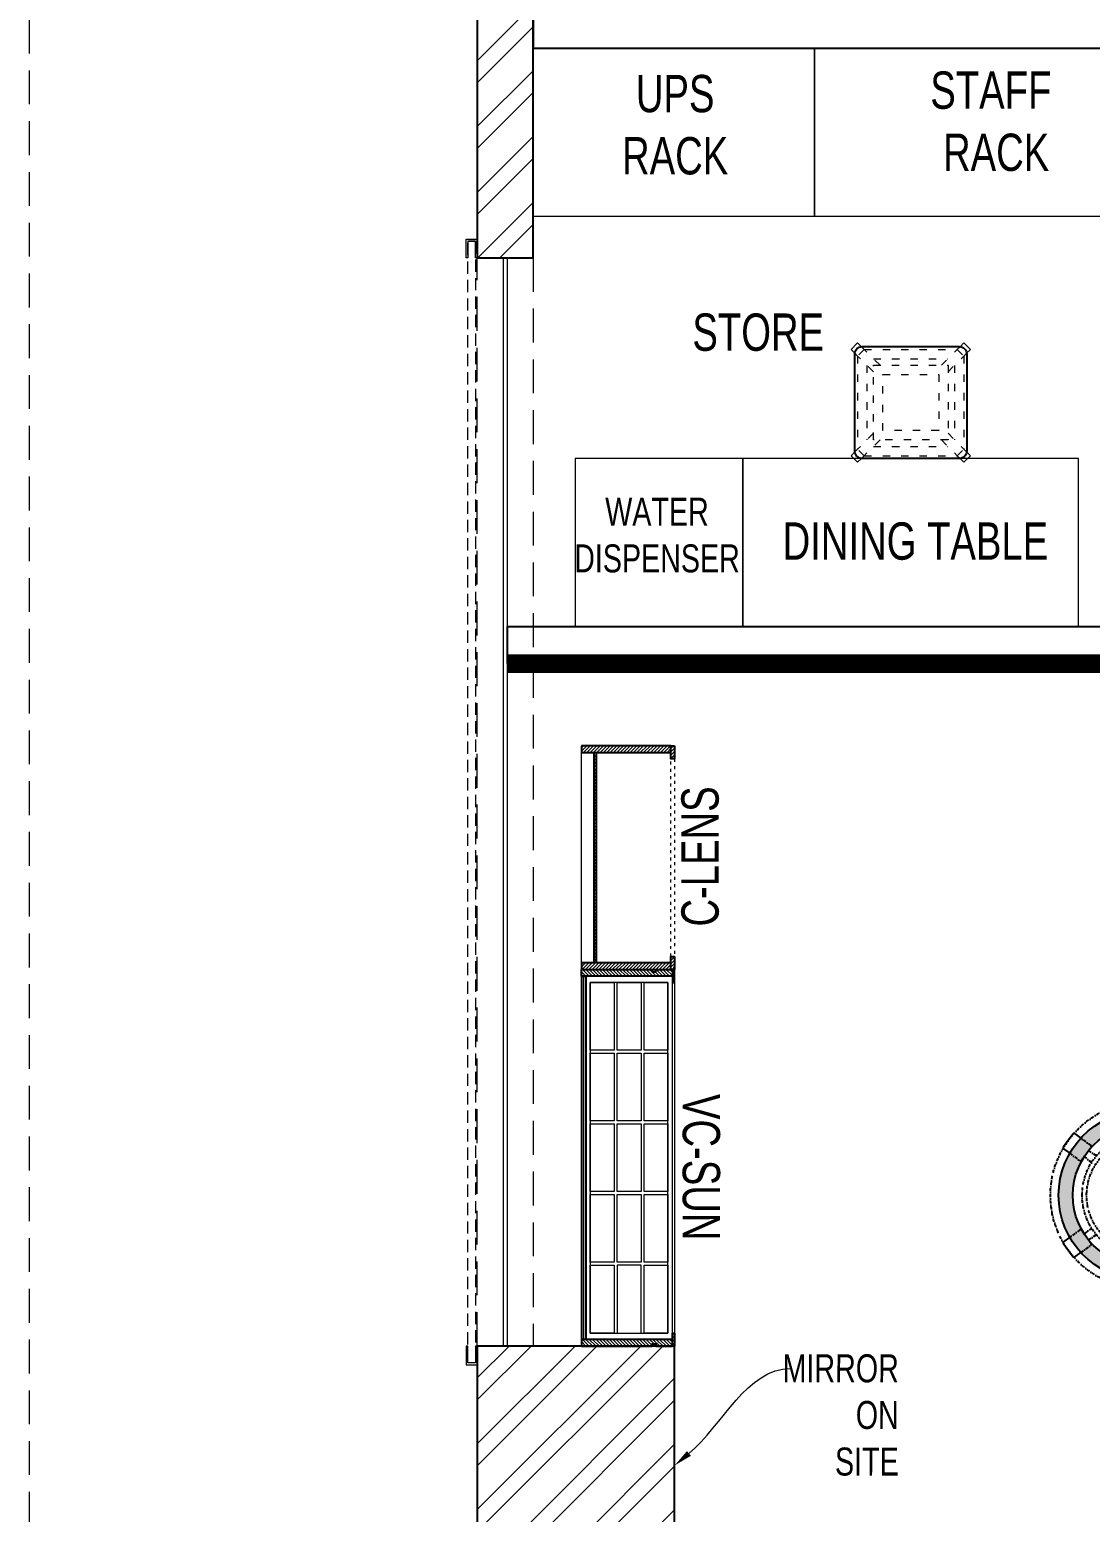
# Model space of a CAD drawing. Header units: feet. Extents: x 5142741 to 5149029, y -5286973 to -5271198.
# Drawn here: x 5142741 to 5145585, y -5279042 to -5275066 of the extents above; entities that cross this region are included whole.
import ezdxf
from ezdxf import colors
from ezdxf.entities.mleader import LeaderData, LeaderLine
from ezdxf.math import Vec2, Vec3

# ---------------------------------------------------------------- set-up
doc = ezdxf.new("R2010")
doc.units = ezdxf.units.FT
doc.header["$LTSCALE"] = 33
doc.header["$MEASUREMENT"] = 0
for name, pattern in [('a_p6_plan_L18$0$HIDDEN', [0.375, 0.25, -0.125]), ('ACAD_ISO03W100', [30, 12, -18]), ('DASHDOT2', [0.5, 0.25, -0.125, 0, -0.125]), ('HIDDENX2', [0.75, 0.5, -0.25])]:
    doc.linetypes.add(name, pattern=pattern)
for name, color, linetype, lineweight in [('A-Glazing', 4, 'Continuous', 20), ('A-shutter', 8, 'Continuous', 18), ('beam', 90, 'Continuous', 9), ('HATCH', 9, 'Continuous', 9), ('HIDDEN LINE', 177, 'Continuous', 0), ('LENS-DIM', 252, 'Continuous', 5), ('LENS-PARTITION', 21, 'Continuous', 25), ('LENS-TEXT', 31, 'Continuous', 5), ('LK-FF&E FLOOR', 1, 'Continuous', 9), ('LK-FF&E WALL', 1, 'Continuous', 9), ('LK-FLUTTED FINISH', 20, 'Continuous', 30), ('LN-ELEVATION-1', 81, 'Continuous', 25), ('LN-ELEVATION-2', 103, 'Continuous', 20), ('LN-ELEVATION-3', 125, 'Continuous', 18), ('LN-ELEVATION-4', 145, 'Continuous', 13), ('LN-ELEVATION-5', 167, 'Continuous', 5), ('LN-HATCH', 251, 'Continuous', 0), ('PLANO-TXT', 252, 'Continuous', 5), ('rolling shutter', 1, 'Continuous', 5)]:
    doc.layers.add(name, color=color, linetype=linetype, lineweight=lineweight)
doc.layers.add('A-WALL', color=1, linetype='Continuous')
doc.styles.add('LK TXT', font='GILC____.TTF', dxfattribs={"height": 100})
doc.styles.get("Standard").update_dxf_attribs({"font": 'GILC____.TTF'})
pattern_1 = [(45, (3990327.293469645, 1709214.691590092), (-4.490128060534575, 4.490128060534575), [])]
pattern_2 = [(45, (7858558.917008298, 3503823.203216763), (-4.490128060534575, 4.490128060534575), [])]

# ---------------------------------------------------------------- blocks, each defined once
blk = doc.blocks.new('Stool')
at = {"layer": 'LN-ELEVATION-1', "ltscale": 0.5}
blk.add_lwpolyline([(-130, 300), (130, 300, -0.4142135623730951), (150, 280), (150, 20, -0.4142135623730951), (130, 0), (-130, 0, -0.4142135623730951), (-150, 20), (-150, 280, -0.4142135623730951)], format="xyb", close=True, dxfattribs=at)
at = {"layer": 'LN-ELEVATION-3', "linetype": 'ACAD_ISO03W100', "ltscale": 0.05}
for p, q in [((-82.3223304701969, 250), (-124.6966991401277, 292.374368671095)), ((-124.696699141059, 292.3743686703965), (124.6966991401277, 292.374368671095)), ((82.3223304701969, 250), (124.6966991401277, 292.374368671095)), ((-100, 232.3223304701969), (-142.3743686703965, 274.6966991415247)), ((-142.3743686708621, 274.6966991410591), (-142.3743686708621, 25.30330085894093)), ((-117.3743686703965, 249.6966991408263), (-117.3743686703965, 50.30330085847527)), ((-99.69669914059341, 267.3743686703965), (99.69669913966209, 267.374368671095)), ((100, 232.3223304701969), (142.3743686703965, 274.6966991415247)), ((117.3743686703965, 249.6966991408263), (117.3743686703965, 50.30330085847527)), ((142.3743686708621, 274.6966991410591), (142.3743686708621, 25.30330085894093)), ((-100, 67.67766952980308), (-142.3743686703965, 25.30330085847527)), ((-82.3223304701969, 50), (-124.6966991401277, 7.625631328905001)), ((82.3223304701969, 50), (124.6966991401277, 7.625631328905001)), ((100, 67.67766952980308), (142.3743686703965, 25.30330085847527)), ((-124.696699141059, 7.625631329603493), (124.6966991401277, 7.625631328905001)), ((-99.69669914059341, 32.62563132960349), (99.69669913966209, 32.625631328905))]:
    blk.add_line(p, q, dxfattribs=at)
for points in [[(-132.2008663183078, 299.8785358476453), (-124.696699141059, 292.3743686703965), (-142.3743686708621, 274.6966991410591), (-149.8785358476452, 282.200866318075)], [(132.2008663183078, 299.8785358476453), (124.696699141059, 292.3743686703965), (142.3743686708621, 274.6966991410591), (149.8785358476452, 282.200866318075)], [(-132.2008663183078, 0.1214641523547471), (-124.696699141059, 7.625631329603493), (-142.3743686708621, 25.30330085894093), (-149.8785358476452, 17.79913368192501)], [(132.2008663183078, 0.1214641523547471), (124.696699141059, 7.625631329603493), (142.3743686708621, 25.30330085894093), (149.8785358476452, 17.79913368192501)]]:
    blk.add_lwpolyline(points, dxfattribs=at)
for points in [[(-100, 250), (100, 250), (100, 50), (-100, 50)], [(-75, 225), (75, 225), (75, 75), (-75, 75)]]:
    blk.add_lwpolyline(points, close=True, dxfattribs=at)
at = {"layer": 'LN-ELEVATION-5', "ltscale": 0.5}
for points in [[(-149.8785358476452, 282.200866318075), (-160.0520382001996, 292.3743686706293), (-142.3743686708621, 310.0520381999668), (-132.2008663183078, 299.8785358478781)], [(149.8785358476452, 282.200866318075), (160.0520382001996, 292.3743686706293), (142.3743686708621, 310.0520381999668), (132.2008663183078, 299.8785358478781)], [(-149.8785358476452, 17.79913368192501), (-160.0520382001996, 7.625631329370662), (-142.3743686708621, -10.05203819996677), (-132.2008663183078, 0.1214641521219164)], [(149.8785358476452, 17.79913368192501), (160.0520382001996, 7.625631329370662), (142.3743686708621, -10.05203819996677), (132.2008663183078, 0.1214641521219164)]]:
    blk.add_lwpolyline(points, dxfattribs=at)
blk = doc.blocks.new('CLENS 600')
at = {"layer": 'LN-HATCH', "ltscale": 0.5}
h = blk.add_hatch(dxfattribs=at)
h.set_pattern_fill('ANSI31', color=256, scale=2)
h.set_pattern_definition(pattern_1)
h.paths.add_polyline_path([(-600, 0), (-582, 0), (-582, -240), (-600, -240)])
h = blk.add_hatch(dxfattribs=at)
h.set_pattern_fill('ANSI31', color=256, scale=2)
h.set_pattern_definition([(45, (3975657.572909575, 1709214.691590092), (-4.490128060534575, 4.490128060534575), [])])
h.paths.add_polyline_path([(-18, 0), (0, 0), (0, -240), (-18, -240)])
h = blk.add_hatch(dxfattribs=at)
h.set_pattern_fill('ANSI31', color=256, scale=2)
h.set_pattern_definition([(45, (3990252.293469645, 1709214.691590092), (-4.490128060534575, 4.490128060534575), [])])
h.paths.add_polyline_path([(-582, -40), (-18, -40), (-18, -34), (-582, -34)])
h = blk.add_hatch(dxfattribs=at)
h.set_pattern_fill('ANSI31', color=256, scale=2)
h.set_pattern_definition(pattern_1)
h.paths.add_polyline_path([(-600, -250), (-565, -250), (-565, -240), (-600, -240)])
h = blk.add_hatch(dxfattribs=at)
h.set_pattern_fill('ANSI31', color=256, scale=2)
h.set_pattern_definition([(45, (3990177.293469646, 1709214.691590092), (-4.490128060534575, 4.490128060534575), [])])
h.paths.add_polyline_path([(-35, -250), (0, -250), (0, -240), (-35, -240)])
at = {"layer": 'HIDDEN LINE', "linetype": 'ACAD_ISO03W100', "ltscale": 0.02}
for p, q in [((-35, -240), (-565, -240)), ((-565, -250), (-35, -250))]:
    blk.add_line(p, q, dxfattribs=at)
at = {"layer": 'LN-ELEVATION-1', "ltscale": 0.5}
for points in [[(-600, 0), (-582, 0), (-582, -240), (-600, -240)], [(-18, 0), (0, 0), (0, -240), (-18, -240)], [(-582, -40), (-18, -40), (-18, -34), (-582, -34)], [(-600, -250), (-565, -250), (-565, -240), (-600, -240)], [(-35, -250), (0, -250), (0, -240), (-35, -240)]]:
    blk.add_lwpolyline(points, close=True, dxfattribs=at)
at = {"layer": 'LN-ELEVATION-4'}
blk.add_line((-18, 0), (-582, 0), dxfattribs=at)
blk = doc.blocks.new('*U44')
at = {"layer": 'A-shutter', "color": 5, "ltscale": 10}
for points in [[(41036040.48334346, -1561539.224195756), (41036040.48334353, -1561544.224195756), (41035995.48334353, -1561544.224196196), (41035995.48334372, -1561564.224196195), (41036040.48334372, -1561564.224195763), (41036040.48334377, -1561569.224195756), (41035990.48334376, -1561569.22419624), (41035990.48334347, -1561539.22419624)], [(41038958.48334347, -1561539.224195756), (41038958.48334341, -1561544.224195756), (41039003.48334341, -1561544.224196196), (41039003.48334322, -1561564.224196195), (41038958.48334322, -1561564.224195763), (41038958.48334317, -1561569.224195756), (41039008.48334318, -1561569.22419624), (41039008.48334347, -1561539.22419624)]]:
    blk.add_lwpolyline(points, close=True, dxfattribs=at)
at = {"layer": 'A-shutter', "color": 5, "linetype": 'HIDDENX2', "ltscale": 2}
blk.add_lwpolyline([(41035995.48334333, -1561544.224196389), (41035995.48334353, -1561564.224196389), (41039003.48334341, -1561564.224191636), (41039003.48334322, -1561544.224191635)], close=True, dxfattribs=at)
blk = doc.blocks.new('A$C3f2096d8')
at = {"layer": 'LN-HATCH'}
h = blk.add_hatch(dxfattribs=at)
h.set_pattern_fill('ANSI32', color=256, scale=333, angle=180)
h.set_pattern_definition([(225, (-5057525.5818798, 5274698.09700584), (88.29995930067012, -88.29995930067015), []), (225, (-5057584.448519235, 5274698.09700584), (88.29995930067012, -88.29995930067015), [])])
h.paths.add_polyline_path([(4187, -13107), (4187, -12443), (3908, -12443), (3908, 230), (-526, 230), (-526, -3012), (-376, -3012), (-376, -390), (0, -390), (0, 0), (3546, 0), (3546, -3000), (3678, -3000), (3678, -12443), (3578, -12443), (3578, -12807), (3533, -12807), (3533, -13107)])
h.paths.add_polyline_path([(-526, -12406), (-170, -12406), (-170, -12806), (107, -12806), (107, -13107), (-526, -13107)], flags=17)
h.paths.add_polyline_path([(-526, -6570), (3, -6570), (3, -5930), (-526, -5930)], flags=17)
at = {"layer": 'A-Glazing'}
blk.add_lwpolyline([(-445, -5929.999999996275), (-445, -3011.999999996275), (-457, -3011.999999996275), (-457, -5929.999999996275)], close=True, dxfattribs=at)
at = {"layer": 'A-WALL'}
for points in [[(4187, -13107), (4187, -12443), (3908, -12443), (3908, 230), (-526, 230), (-526, -3012), (-376, -3012), (-376, -390), (0, -390), (0, 0), (3546, 0), (3546, -3000), (3678, -3000), (3678, -12443), (3578, -12443), (3578, -12807), (3533, -12807), (3533, -13107)], [(-526, -6570), (3, -6570), (3, -5930), (-526, -5930)]]:
    blk.add_lwpolyline(points, close=True, dxfattribs=at)
at = {"layer": 'beam', "linetype": 'a_p6_plan_L18$0$HIDDEN', "lineweight": 5, "ltscale": 11}
blk.add_lwpolyline([(-1726, -14307), (-1726, 1467.318749347701)], dxfattribs=at)
blk.add_lwpolyline([(-526, -3012), (-376, -3012), (-376, -5930), (-526, -5930)], close=True, dxfattribs=at)
at = {"layer": 'rolling shutter', "color": 2, "xscale": -1, "rotation": 270}
blk.add_blockref('*U44', (1561013.224195763, -41041970.48334347), dxfattribs=at)
blk = doc.blocks.new('DR STOOL')
at = {"layer": 'HATCH'}
h = blk.add_hatch(dxfattribs=at)
h.set_pattern_fill('ANSI36', color=250, angle=-90.00000000000001)
h.set_pattern_definition([(315, (-227.8099174643867, 917.3997257252777), (6.173926083235043, -1.683798022700468), [7.9375, -1.587499999999999, 0, -1.587499999999999])])
edge = h.paths.add_edge_path()
edge.add_line((-190.0000000041909, 4.511094e-10), (-218.6899174675346, 4.511094e-10))
edge.add_arc((-218.6899174670689, 9.120000000388245), 9.119999999940092, 177.6119845363388, 269.9999999996136, ccw=False)
edge.add_arc((-1.8626451e-09, 3.565219e-10), 228.000000002257, 2.3880154632688004, 177.6119845367313, ccw=False)
edge.add_arc((218.6899174633436, 9.120000000497384), 9.120000000051716, -90.00000000034493, 2.3880154629299, ccw=False)
edge.add_line((218.6899174633436, 4.511094e-10), (190, 4.511094e-10))
edge.add_arc((-1.8626451e-09, 4.511094e-10), 190.000000001979, -1.27e-14, 180)
at = {"layer": 'LN-ELEVATION-1', "color": 1, "ltscale": 100}
for p, q in [((-128.6221585394814, 215.4841044476634), (-165.2704676063731, 189.0243927398114)), ((-124.7228340068832, 214.8545704018979), (-128.6221585394814, 215.4841044476634)), ((-112.6981821293011, 198.1996966340157), (-124.7228340068832, 214.8545704018979)), ((124.7553772013634, 214.9803744515593), (112.5488144652918, 198.2845540212292)), ((128.7014972954057, 215.5933048763618), (124.7553772013634, 214.9803744515593)), ((128.7014972954057, 215.5933048763618), (124.7553772013634, 214.9803744515593)), ((165.1911288509145, 188.915192311113), (128.7014972954057, 215.5933048763618)), ((165.1911288509145, 188.915192311113), (128.7014972954057, 215.5933048763618)), ((-165.2704676063731, 189.0243927398114), (-165.9069543029182, 185.0820035930228)), ((-165.9069543029182, 185.0820035930228), (-153.8003208162263, 168.3135803133482)), ((153.6734594982117, 168.4294150282658), (165.7973639420234, 185.0121775862135)), ((165.7973639420234, 185.0121775862135), (165.1911288509145, 188.915192311113)), ((165.7973639420234, 185.0121775862135), (165.1911288509145, 188.915192311113)), ((-191.2928382232785, -35.45407700946089), (-242.9550312487409, -52.24013893969095)), ((-187.9259491492994, -37.1695928365807), (-191.2928382232785, -35.45407700946089)), ((-184.1424400564283, -48.81403796559607), (-187.9259491492994, -37.1695928365807)), ((188.0651108901948, -36.96233201187715), (184.0504167033359, -49.19388854173303)), ((191.3981811110861, -35.27656588272658), (188.0651108901948, -36.96233201187715)), ((243.0100176925771, -52.21682526778022), (191.3981811110861, -35.27656588272658)), ((-242.9550312487409, -52.24013893969095), (-244.7482102331705, -55.75945052818861)), ((-244.7482102331705, -55.75945052818861), (-230.7800458371639, -98.74904560100549)), ((-173.8639617776498, -80.4479453730819), (-177.8421125086024, -68.2044548037811)), ((177.6922140880488, -68.56540505095472), (173.8739495249465, -80.1985000452405)), ((230.715890809428, -98.7280946081737), (244.8123673382215, -55.78040257930116)), ((244.8123673382215, -55.78040257930116), (243.0100176925771, -52.21682526778022)), ((-230.7800458371639, -98.74904560100549), (-227.2218665438704, -100.5620286722478)), ((-227.2218665438704, -100.5620286722478), (-175.5596735184081, -83.7759667420105)), ((-175.5596735184081, -83.7759667420105), (-173.8639617776498, -80.4479453730819)), ((173.8739495249465, -80.1985000452405), (175.5794035866856, -83.5704969359358)), ((175.5794035866856, -83.5704969359358), (227.1912401677109, -100.5107563209894)), ((227.1912401677109, -100.5107563209894), (230.715890809428, -98.7280946081737)), ((-22.72193054761737, -190.2142363802995), (-25.39390889601782, -192.886214728569)), ((-25.39390889601782, -192.886214728569), (-25.39390889601782, -247.2070584567482)), ((-10.47823652112856, -190.2142363802995), (-22.72193054761737, -190.2142363802995)), ((22.78362171910703, -190.2142363802995), (9.910054048988968, -190.2142363802995)), ((25.42475448176265, -192.8553691428751), (22.78362171910703, -190.2142363802995)), ((25.42475448176265, -247.1762128710543), (25.42475448176265, -192.8553691428751)), ((-25.39390889601782, -247.2070584567482), (-22.60096735274419, -250)), ((-22.60096735274419, -250), (22.60096735274419, -250)), ((22.60096735274419, -250), (25.42475448176265, -247.1762128710543))]:
    blk.add_line(p, q, dxfattribs=at)
at = {"layer": 'LN-ELEVATION-1', "linetype": 'DASHDOT2'}
for p, q in [((-153.8003208162263, 168.3135803133482), (-134.1093360339291, 141.0403694751003)), ((-92.92521573789418, 170.8129362839827), (-112.6981821293011, 198.1996966340157)), ((-103.4542870586738, 159.9154408004979), (-93.52748446213081, 167.0824927485227)), ((-88.15393704269081, 139.4771787207864), (-103.4542870586738, 159.9154408004979)), ((-93.52748446213081, 167.0824927485227), (-92.92521573789418, 170.8129362839827)), ((103.6608748426661, 159.8406005539291), (88.19885099539533, 139.4487815762331)), ((112.5488144652918, 198.2845540212292), (92.69529851106927, 171.1294289919315)), ((92.69529851106927, 171.1294289919315), (93.26858203159645, 167.4385604566923)), ((93.26858203159645, 167.4385604566923), (103.6608748426661, 159.8406005539291)), ((133.7372852512635, 141.1612321265929), (153.6734594982117, 168.4294150282658)), ((-134.1093360339291, 141.0403694751003), (-130.4219571123831, 140.4450534014686)), ((-130.4219571123831, 140.4450534014686), (-119.9844727469608, 147.9808124662595)), ((-119.9844727469608, 147.9808124662595), (-105.3687285655178, 126.9741353208374)), ((105.4096150295809, 126.94019481352), (120.1194891873747, 147.8074627162714)), ((120.1194891873747, 147.8074627162714), (130.0033113472163, 140.5812532722048)), ((130.0033113472163, 140.5812532722048), (133.7372852512635, 141.1612321265929)), ((-159.954806596972, -40.49024384317454), (-184.1424400564283, -48.81403796559607)), ((-177.8421125086024, -68.2044548037811), (-153.4148110738024, -60.73628028803068)), ((153.3006618716754, -61.02382378749462), (177.6922140880488, -68.56540505095472)), ((184.0504167033359, -49.19388854173303), (159.8786162491887, -40.79004861696012)), ((-10.92024635523557, -164.6382343793375), (-10.47823652112856, -190.2142363802995)), ((9.910054048988968, -190.2142363802995), (10.35584833659231, -164.674698740353))]:
    blk.add_line(p, q, dxfattribs=at)
at = {"layer": 'LN-ELEVATION-1', "color": 1, "ltscale": 100}
blk.add_lwpolyline([(-190.0000000023283, 0), (-218.6899174656719, 0, -0.4264743413925903), (-227.8019973598421, 9.5, -0.959166304662544), (227.8019973593764, 9.5, -0.4264743413925903), (218.6899174647406, 0), (190.0000000013969, 0)], format="xyb", dxfattribs=at)
at = {"layer": 'LN-ELEVATION-1', "linetype": 'DASHDOT2'}
for radius in [250, 165, 153]:
    blk.add_circle((0, 0), radius, dxfattribs=at)
at = {"layer": 'LN-ELEVATION-1', "color": 1, "ltscale": 100}
blk.add_circle((0, 0), 190, dxfattribs=at)
blk = doc.blocks.new('VC HD 1010')
at = {"layer": 'LN-HATCH', "ltscale": 0.5}
h = blk.add_hatch(dxfattribs=at)
h.set_pattern_fill('ANSI31', color=256, scale=2)
h.set_pattern_definition([(45, (3761554.586240421, 1795022.935917533), (-4.490128060534575, 4.490128060534575), [])])
h.paths.add_polyline_path([(-505.166666666977, 24), (-505.166666666977, -166), (-499.1666666669771, -166), (-499.1666666669771, -176), (-505.166666666977, -176), (-505.166666666977, -220), (-487.1666666669772, -220), (-487.1666666669772, 24)])
h = blk.add_hatch(dxfattribs=at)
h.set_pattern_fill('ANSI31', color=256, scale=2)
h.set_pattern_definition(pattern_2)
h.paths.add_polyline_path([(504.8333333330228, 24), (504.8333333330228, -166), (498.8333333330228, -166), (498.8333333330228, -176), (504.8333333330228, -176), (504.8333333330228, -220), (486.8333333330228, -220), (486.8333333330228, 24)])
h = blk.add_hatch(dxfattribs=at)
h.set_pattern_fill('ANSI31', color=256, scale=2)
h.set_pattern_definition([(45, (7858741.917008297, 3503823.203216763), (-4.490128060534575, 4.490128060534575), [])])
h.paths.add_polyline_path([(-470.1666666669772, -220), (-470.1666666669772, -226), (-505.166666666977, -226), (-505.166666666977, -220)])
h = blk.add_hatch(dxfattribs=at)
h.set_pattern_fill('ANSI31', color=256, scale=2)
h.set_pattern_definition(pattern_2)
h.paths.add_polyline_path([(476.8333333330228, -220), (476.8333333330228, -226), (511.8333333330228, -226), (511.8333333330228, -220)])
at = {"layer": 'LN-ELEVATION-1', "ltscale": 0.5}
for points in [[(-505.166666666977, 24), (-505.166666666977, -166), (-499.1666666669771, -166), (-499.1666666669771, -176), (-505.166666666977, -176), (-505.166666666977, -220), (-487.1666666669772, -220), (-487.1666666669772, 24)], [(486.8333333330228, 12), (-487.1666666669772, 12), (-487.1666666669772, 18), (486.8333333330228, 18)], [(504.8333333330228, 24), (504.8333333330228, -166), (498.8333333330228, -166), (498.8333333330228, -176), (504.8333333330228, -176), (504.8333333330228, -220), (486.8333333330228, -220), (486.8333333330228, 24)], [(-470.1666666669772, -220), (-470.1666666669772, -226), (-505.166666666977, -226), (-505.166666666977, -220)], [(469.8333333330228, -220), (469.8333333330228, -226), (504.8333333330228, -226), (504.8333333330228, -220)]]:
    blk.add_lwpolyline(points, close=True, dxfattribs=at)
at = {"layer": 'LN-ELEVATION-2', "ltscale": 0.5}
blk.add_lwpolyline([(470.1666666674428, 0), (-470.1666666674428, 0), (-470.1666666674428, -208), (470.1666666674428, -208)], close=True, dxfattribs=at)
at = {"layer": 'LN-ELEVATION-3', "ltscale": 0.5}
for p, q in [((-487.1666666669772, 24), (486.8333333330228, 24)), ((-470.1666666669772, -220), (469.8333333330228, -220)), ((469.8333333330228, -226), (-470.1666666669772, -226))]:
    blk.add_line(p, q, dxfattribs=at)
for points in [[(-470.1666666674428, 0), (-288.5000000004657, 0), (-288.5000000004657, -64), (-470.1666666674428, -64)], [(-280.5000000004657, 0), (-98.83333333348855, 0), (-98.83333333348855, -64), (-280.5000000004657, -64)], [(-90.83333333348855, 0), (90.83333333348855, 0), (90.83333333348855, -64), (-90.83333333348855, -64)], [(98.83333333348855, 0), (280.5000000004657, 0), (280.5000000004657, -64), (98.83333333348855, -64)], [(288.5000000004657, 0), (470.1666666674428, 0), (470.1666666674428, -64), (288.5000000004657, -64)], [(-470.1666666674428, -136), (-288.5000000004657, -136), (-288.5000000004657, -72), (-470.1666666674428, -72)], [(-280.5000000004657, -72), (-98.83333333348855, -72), (-98.83333333348855, -136), (-280.5000000004657, -136)], [(-90.83333333348855, -72), (90.83333333348855, -72), (90.83333333348855, -136), (-90.83333333348855, -136)], [(98.83333333348855, -72), (280.5000000004657, -72), (280.5000000004657, -136), (98.83333333348855, -136)], [(288.5000000004657, -72), (470.1666666674428, -72), (470.1666666674428, -136), (288.5000000004657, -136)], [(-470.1666666674428, -144), (-288.5000000004657, -144), (-288.5000000004657, -208), (-470.1666666674428, -208)], [(-280.5000000004657, -144), (-98.83333333348855, -144), (-98.83333333348855, -208), (-280.5000000004657, -208)], [(-90.83333333348855, -144), (90.83333333348855, -144), (90.83333333348855, -208), (-90.83333333348855, -208)], [(98.83333333348855, -144), (280.5000000004657, -144), (280.5000000004657, -208), (98.83333333348855, -208)], [(288.5000000004657, -144), (470.1666666674428, -144), (470.1666666674428, -208), (288.5000000004657, -208)]]:
    blk.add_lwpolyline(points, close=True, dxfattribs=at)

msp = doc.modelspace()

# ---------------------------------------------------------------- linework, layer by layer
at = {"layer": 'LENS-PARTITION'}
for points in [[(5147145.38573787, -5275016.100451186), (5144091.385737868, -5275016.100451186), (5144091.385737868, -5275116.100451188), (5147145.38573787, -5275116.100451188)], [(5147145.38573787, -5276766.100451188), (5144022.385737868, -5276766.100451188), (5144022.385737868, -5276666.100451189), (5147145.38573787, -5276666.100451189)]]:
    msp.add_lwpolyline(points, close=True, dxfattribs=at)
at = {"layer": 'LK-FF&E WALL'}
for points in [[(5144845.385742004, -5275116.100451188), (5144091.385737868, -5275116.100451188), (5144091.385737868, -5275566.100451187), (5144845.385742004, -5275566.100451187)], [(5145745.385742004, -5275116.100451188), (5144845.385742004, -5275116.100451188), (5144845.385742004, -5275566.100451187), (5145745.385742004, -5275566.100451187)], [(5144203.35495994, -5276666.100451189), (5144653.35495994, -5276666.100451189), (5144653.35495994, -5276216.100451188), (5144203.35495994, -5276216.100451188)], [(5144653.35495994, -5276666.100451189), (5145553.354959941, -5276666.100451189), (5145553.354959941, -5276216.100451188), (5144653.35495994, -5276216.100451188)]]:
    msp.add_lwpolyline(points, close=True, dxfattribs=at)
at = {"layer": 'LK-FLUTTED FINISH', "linetype": 'ACAD_ISO03W100', "ltscale": 0.05, "const_width": 50}
msp.add_lwpolyline([(5147895.385737869, -5276766.100451188), (5144022.385737868, -5276766.100451188)], dxfattribs=at)

# ---------------------------------------------------------------- block references
at = {"layer": 'LENS-DIM', "color": 2}
msp.add_blockref('A$C3f2096d8', (5144467.385737868, -5272666.100451187), dxfattribs=at)
at = {"layer": 'LK-FF&E FLOOR', "rotation": 89.99999999999999}
msp.add_blockref('DR STOOL', (5145727.885737869, -5278191.73744028), dxfattribs=at)
at = {"layer": 'LK-FF&E WALL'}
msp.add_blockref('Stool', (5145103.354959941, -5276216.100451188), dxfattribs=at)
at = {"layer": 'LK-FF&E WALL', "xscale": -1, "rotation": 90}
msp.add_blockref('CLENS 600', (5144220.385737869, -5277586.100451187), dxfattribs=at)
at = {"layer": 'LK-FF&E WALL', "rotation": 90.00000000000003}
msp.add_blockref('VC HD 1010', (5144244.385737869, -5278090.93378452), dxfattribs=at)

# ---------------------------------------------------------------- texts
at = {"layer": 'LENS-TEXT', "color": 0, "linetype": 'Continuous', "ltscale": 3, "attachment_point": 5, "style": 'LK TXT'}
for s, width, gutter_width, insert, char_height in [('STAFF\\P RACK', 1099.486866972408, 0.9999999999999992, (5145318.148845944, -5275312.3118855), 100), ('UPS\\P RACK', 260.3023255813953, 0.9999999999999992, (5144471.878023684, -5275321.55352264), 100), ('STORE', 252.5261627906977, 0.9999999999999992, (5144694.580744531, -5275877.92660703), 100), ('WATER \\PDISPENSER', 264.1621858484572, 0.7499999999999996, (5144423.148422204, -5276421.837073688), 75), ('DINING TABLE', 783.9636358173434, 0.9999999999999992, (5145115.923078273, -5276438.090604425), 100)]:
    msp.add_mtext_dynamic_manual_height_columns(s, width=width, gutter_width=gutter_width, heights=[0], dxfattribs=dict(at, insert=insert, char_height=char_height))
at = {"layer": 'PLANO-TXT', "linetype": 'Continuous', "ltscale": 3, "char_height": 99.99999999999996, "width": 443.3094203502025, "attachment_point": 5, "style": 'LK TXT'}
for s, insert, rotation in [('C-LENS', (5144539.167992266, -5277283.138970557), 89.99999999999999), ('VC-SUN', (5144541.301384524, -5278116.49952144), 270)]:
    msp.add_mtext(s, dxfattribs=dict(at, insert=insert, rotation=rotation))

# ---------------------------------------------------------------- leaders
at = {"layer": 'LENS-TEXT', "color": 0, "linetype": 'Continuous', "ltscale": 3}
ml = msp.add_multileader_mtext('Standard', dxfattribs=at)
ml.set_content('\\pxqr,t3;{\\C0;MIRROR ON SITE}', color=1)
ml.set_leader_properties(color=256, linetype='ByLayer', lineweight=-1)
ml.build(insert=Vec2(0, 0))
ml.multileader.update_dxf_attribs({"leader_type": 2, "dogleg_length": 0.36, "arrow_head_size": 50})
ctx = ml.context
ctx.base_point, ctx.char_height, ctx.arrow_head_size, ctx.landing_gap_size, ctx.plane_origin, ctx.plane_x_axis, ctx.plane_y_axis = Vec3(5144781.890448156, -5278655.976097004), 75, 50, 0.09, Vec3(5150428.910613019, -5280180.563951025), Vec3(0.9999993982722358, -0.0010970210418018), Vec3(0.0010970210418018, 0.9999993982722358)
notes = []
notes.append((ctx, [(1, (1, 1, 0), (5144781.530448373, -5278655.975702077), (0.9999993982722358, -0.0010970210418018), 0.3600000000000003, [(1, [(5144470.385737869, -5278916.100451188)], 0, [])])]))
ctx.mtext.insert, ctx.mtext.text_direction, ctx.mtext.rotation, ctx.mtext.width, ctx.mtext.flow_direction = Vec3(5144782.022124537, -5278617.985666271), Vec3(0.9999993982722358, -0.0010970210418018), 6.282088285917748, 289.5442082885826, 5
for ctx, leaders in notes:
    for number, flags, end, landing, length, lines in leaders:
        leader = LeaderData()
        leader.index, (leader.has_last_leader_line, leader.has_dogleg_vector, leader.attachment_direction) = number, flags
        leader.last_leader_point, leader.dogleg_vector, leader.dogleg_length = Vec3(end), Vec3(landing), length
        for number, points, colour, breaks in lines:
            line = LeaderLine()
            line.index, line.vertices, line.color, line.breaks = number, Vec3.list(points), colors.encode_raw_color(colour), breaks
            leader.lines.append(line)
        ctx.leaders.append(leader)

doc.saveas('drawing.dxf')
